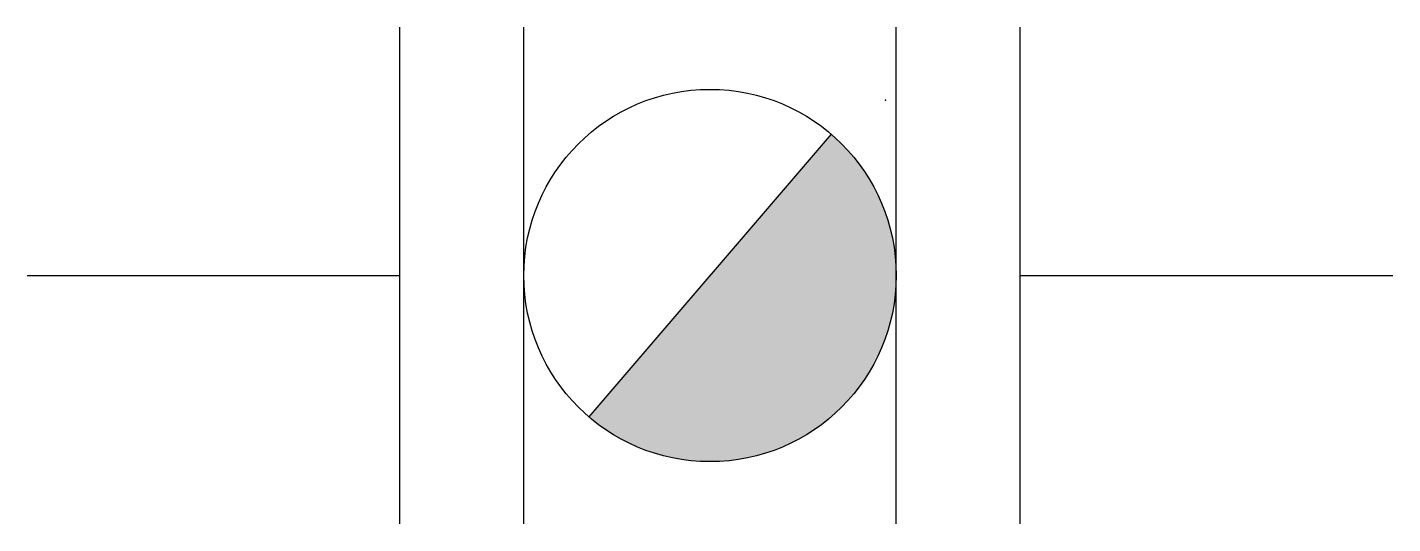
# Model space of a CAD drawing. Extents: x -5.5 to 5.5, y -2 to 2.
import ezdxf

# ---------------------------------------------------------------- set-up
doc = ezdxf.new("R2010")
doc.units = 0
doc.header["$LTSCALE"] = 1.2
doc.header["$MEASUREMENT"] = 0
doc.header["$PDSIZE"] = -200
doc.layers.get('0').update_dxf_attribs({"linetype": 'CONTINUOUS'})

msp = doc.modelspace()

# ---------------------------------------------------------------- hatches: boundary and pattern name
at = {"ltscale": 0.25}
msp.add_hatch(color=256, dxfattribs=at).paths.add_polyline_path([(1.5, 0, 0.218642), (0.977, 1.138), (-0.977, -1.138, 0.641172)])

# ---------------------------------------------------------------- linework, layer by layer
at = {"ltscale": 0.1}
for p, q in [((-2.5, -2), (-2.5, 2)), ((-1.5, -2), (-1.5, 2)), ((1.5, -2), (1.5, 2)), ((2.5, -2), (2.5, 2)), ((-5.5, 0), (-2.5, 0)), ((2.5, 0), (5.5, 0))]:
    msp.add_line(p, q, dxfattribs=at)
at = {"ltscale": 0.25}
msp.add_line((0.977, 1.138), (-0.977, -1.138), dxfattribs=at)
at = {"ltscale": 0.1}
msp.add_circle((0, 0), 1.5, dxfattribs=at)
msp.add_circle((0, 0), 1.5, dxfattribs=at)
at = {"ltscale": 0.25}
for p in [(1.414, 1.414), (0, 0)]:
    msp.add_point(p, dxfattribs=at)

doc.saveas('drawing.dxf')
